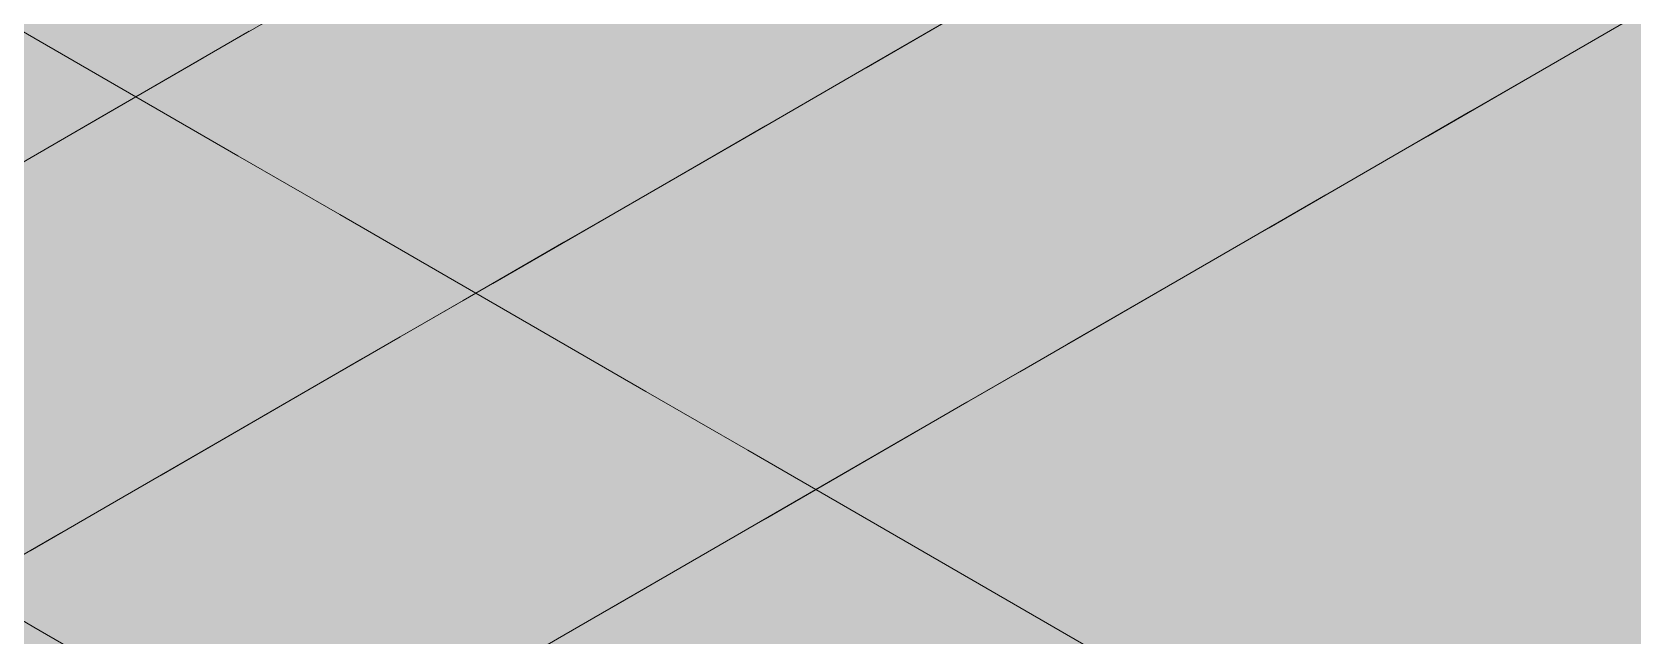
# Model space of a CAD drawing. Header units: metres. Extents: x 349021 to 349543, y 9281040 to 9281959.
# Drawn here: x 349203.6949 to 349204.1027, y 9281044.0827 to 9281044.2365 of the extents above; entities that cross this region are included whole.
import ezdxf

# ---------------------------------------------------------------- set-up
doc = ezdxf.new("R2010")
doc.units = ezdxf.units.M
doc.header["$LTSCALE"] = 0.25
doc.layers.add('ISO-3D', color=7, linetype='CONTINUOUS', lineweight=13)
doc.layers.add('ISO-3D-ARISTAS', color=250, linetype='CONTINUOUS', lineweight=13)

msp = doc.modelspace()

# ---------------------------------------------------------------- linework, layer by layer
at = {"layer": 'ISO-3D', "true_color": 0x9e9d98}
for points in [[(349203.69533, 9281044.235), (349203.66935, 9281044.25), (349203.69533, 9281044.26395), (349203.66935, 9281044.27895)], [(349203.74729, 9281044.23395), (349203.72131, 9281044.24895), (349203.74729, 9281044.26289), (349203.72131, 9281044.27789)], [(349203.79926, 9281044.23289), (349203.77328, 9281044.24789), (349203.79926, 9281044.26184), (349203.77328, 9281044.27684)], [(349203.82524, 9281044.235), (349203.79926, 9281044.25), (349203.82524, 9281044.26312), (349203.79926, 9281044.27812)], [(349203.85122, 9281044.23184), (349203.82524, 9281044.24684), (349203.85122, 9281044.26079), (349203.82524, 9281044.27579)], [(349203.87287, 9281044.23562), (349203.85122, 9281044.24812), (349203.87287, 9281044.26375), (349203.85122, 9281044.27625)], [(349204.04917, 9281044.23335), (349204.02442, 9281044.24763), (349204.04917, 9281044.26229), (349204.02442, 9281044.27658)], [(349204.09865, 9281044.23372), (349204.07391, 9281044.24801), (349204.09865, 9281044.26267), (349204.07391, 9281044.27695)], [(349203.90318, 9281044.23079), (349203.8772, 9281044.24579), (349203.90318, 9281044.25974), (349203.8772, 9281044.27474)], [(349203.95514, 9281044.22974), (349203.92916, 9281044.24474), (349203.95514, 9281044.25868), (349203.92916, 9281044.27368)], [(349204.00277, 9281044.23118), (349203.98112, 9281044.24368), (349204.00277, 9281044.26013), (349203.98112, 9281044.27263)], [(349203.69533, 9281044.22562), (349203.66935, 9281044.24062), (349203.69533, 9281044.25375), (349203.66935, 9281044.26875)], [(349203.98112, 9281044.22937), (349203.95947, 9281044.24187), (349203.98112, 9281044.2575), (349203.95947, 9281044.27)], [(349204.03308, 9281044.2275), (349204.0071, 9281044.2425), (349204.03308, 9281044.25562), (349204.0071, 9281044.27062)], [(349204.08504, 9281044.22562), (349204.05906, 9281044.24062), (349204.08504, 9281044.25375), (349204.05906, 9281044.26875)], [(349203.72131, 9281044.22), (349203.69533, 9281044.235), (349203.72131, 9281044.24895), (349203.69533, 9281044.26395)], [(349203.74729, 9281044.22375), (349203.72131, 9281044.23875), (349203.74729, 9281044.25187), (349203.72131, 9281044.26687)], [(349203.79926, 9281044.22187), (349203.77328, 9281044.23687), (349203.79926, 9281044.25), (349203.77328, 9281044.265)], [(349203.89452, 9281044.22312), (349203.87287, 9281044.23562), (349203.89452, 9281044.25125), (349203.87287, 9281044.26375)], [(349203.93782, 9281044.22625), (349203.91617, 9281044.23875), (349203.93782, 9281044.25437), (349203.91617, 9281044.26687)], [(349203.77328, 9281044.21895), (349203.74729, 9281044.23395), (349203.77328, 9281044.24789), (349203.74729, 9281044.26289)], [(349203.82524, 9281044.21789), (349203.79926, 9281044.23289), (349203.82524, 9281044.24684), (349203.79926, 9281044.26184)], [(349203.85122, 9281044.22), (349203.82524, 9281044.235), (349203.85122, 9281044.24812), (349203.82524, 9281044.26312)], [(349203.8772, 9281044.21684), (349203.85122, 9281044.23184), (349203.8772, 9281044.24579), (349203.85122, 9281044.26079)], [(349203.92916, 9281044.21579), (349203.90318, 9281044.23079), (349203.92916, 9281044.24474), (349203.90318, 9281044.25974)], [(349204.02442, 9281044.21868), (349204.00277, 9281044.23118), (349204.02442, 9281044.24763), (349204.00277, 9281044.26013)], [(349204.07391, 9281044.21906), (349204.04917, 9281044.23335), (349204.07391, 9281044.24801), (349204.04917, 9281044.26229)], [(349204.1234, 9281044.21944), (349204.09865, 9281044.23372), (349204.1234, 9281044.24838), (349204.09865, 9281044.26267)], [(349203.98112, 9281044.21474), (349203.95514, 9281044.22974), (349203.98112, 9281044.24368), (349203.95514, 9281044.25868)], [(349204.0071, 9281044.21437), (349203.98112, 9281044.22937), (349204.0071, 9281044.2425), (349203.98112, 9281044.2575)], [(349204.05906, 9281044.2125), (349204.03308, 9281044.2275), (349204.05906, 9281044.24062), (349204.03308, 9281044.25562)], [(349203.72131, 9281044.21062), (349203.69533, 9281044.22562), (349203.72131, 9281044.23875), (349203.69533, 9281044.25375)], [(349203.77328, 9281044.20875), (349203.74729, 9281044.22375), (349203.77328, 9281044.23687), (349203.74729, 9281044.25187)], [(349203.91617, 9281044.21062), (349203.89452, 9281044.22312), (349203.91617, 9281044.23875), (349203.89452, 9281044.25125)], [(349203.95947, 9281044.21375), (349203.93782, 9281044.22625), (349203.95947, 9281044.24187), (349203.93782, 9281044.25437)], [(349204.11103, 9281044.21062), (349204.08504, 9281044.22562), (349204.11103, 9281044.23875), (349204.08504, 9281044.25375)], [(349203.74729, 9281044.205), (349203.72131, 9281044.22), (349203.74729, 9281044.23395), (349203.72131, 9281044.24895)], [(349203.79926, 9281044.20395), (349203.77328, 9281044.21895), (349203.79926, 9281044.23289), (349203.77328, 9281044.24789)], [(349203.82524, 9281044.20687), (349203.79926, 9281044.22187), (349203.82524, 9281044.235), (349203.79926, 9281044.25)], [(349203.87287, 9281044.2075), (349203.85122, 9281044.22), (349203.87287, 9281044.23562), (349203.85122, 9281044.24812)], [(349204.04917, 9281044.2044), (349204.02442, 9281044.21868), (349204.04917, 9281044.23335), (349204.02442, 9281044.24763)], [(349204.09865, 9281044.20477), (349204.07391, 9281044.21906), (349204.09865, 9281044.23372), (349204.07391, 9281044.24801)], [(349203.85122, 9281044.20289), (349203.82524, 9281044.21789), (349203.85122, 9281044.23184), (349203.82524, 9281044.24684)], [(349203.90318, 9281044.20184), (349203.8772, 9281044.21684), (349203.90318, 9281044.23079), (349203.8772, 9281044.24579)], [(349203.95514, 9281044.20079), (349203.92916, 9281044.21579), (349203.95514, 9281044.22974), (349203.92916, 9281044.24474)], [(349204.00277, 9281044.20224), (349203.98112, 9281044.21474), (349204.00277, 9281044.23118), (349203.98112, 9281044.24368)], [(349203.69533, 9281044.1975), (349203.66935, 9281044.2125), (349203.69533, 9281044.22562), (349203.66935, 9281044.24062)], [(349203.98112, 9281044.20125), (349203.95947, 9281044.21375), (349203.98112, 9281044.22937), (349203.95947, 9281044.24187)], [(349204.03308, 9281044.19937), (349204.0071, 9281044.21437), (349204.03308, 9281044.2275), (349204.0071, 9281044.2425)], [(349204.08504, 9281044.1975), (349204.05906, 9281044.2125), (349204.08504, 9281044.22562), (349204.05906, 9281044.24062)], [(349203.74729, 9281044.19562), (349203.72131, 9281044.21062), (349203.74729, 9281044.22375), (349203.72131, 9281044.23875)], [(349203.79926, 9281044.19375), (349203.77328, 9281044.20875), (349203.79926, 9281044.22187), (349203.77328, 9281044.23687)], [(349203.85122, 9281044.19187), (349203.82524, 9281044.20687), (349203.85122, 9281044.22), (349203.82524, 9281044.235)], [(349203.89452, 9281044.195), (349203.87287, 9281044.2075), (349203.89452, 9281044.22312), (349203.87287, 9281044.23562)], [(349203.93782, 9281044.19812), (349203.91617, 9281044.21062), (349203.93782, 9281044.22625), (349203.91617, 9281044.23875)], [(349203.77328, 9281044.19), (349203.74729, 9281044.205), (349203.77328, 9281044.21895), (349203.74729, 9281044.23395)], [(349203.82524, 9281044.18895), (349203.79926, 9281044.20395), (349203.82524, 9281044.21789), (349203.79926, 9281044.23289)], [(349203.8772, 9281044.18789), (349203.85122, 9281044.20289), (349203.8772, 9281044.21684), (349203.85122, 9281044.23184)], [(349203.92916, 9281044.18684), (349203.90318, 9281044.20184), (349203.92916, 9281044.21579), (349203.90318, 9281044.23079)], [(349204.02442, 9281044.18974), (349204.00277, 9281044.20224), (349204.02442, 9281044.21868), (349204.00277, 9281044.23118)], [(349204.07391, 9281044.19011), (349204.04917, 9281044.2044), (349204.07391, 9281044.21906), (349204.04917, 9281044.23335)], [(349204.1234, 9281044.19049), (349204.09865, 9281044.20477), (349204.1234, 9281044.21944), (349204.09865, 9281044.23372)], [(349203.98112, 9281044.18579), (349203.95514, 9281044.20079), (349203.98112, 9281044.21474), (349203.95514, 9281044.22974)], [(349204.0071, 9281044.18625), (349203.98112, 9281044.20125), (349204.0071, 9281044.21437), (349203.98112, 9281044.22937)], [(349204.05906, 9281044.18437), (349204.03308, 9281044.19937), (349204.05906, 9281044.2125), (349204.03308, 9281044.2275)], [(349203.72131, 9281044.1825), (349203.69533, 9281044.1975), (349203.72131, 9281044.21062), (349203.69533, 9281044.22562)], [(349203.77328, 9281044.18062), (349203.74729, 9281044.19562), (349203.77328, 9281044.20875), (349203.74729, 9281044.22375)], [(349203.91617, 9281044.1825), (349203.89452, 9281044.195), (349203.91617, 9281044.21062), (349203.89452, 9281044.22312)], [(349203.95947, 9281044.18562), (349203.93782, 9281044.19812), (349203.95947, 9281044.21375), (349203.93782, 9281044.22625)], [(349204.11103, 9281044.1825), (349204.08504, 9281044.1975), (349204.11103, 9281044.21062), (349204.08504, 9281044.22562)], [(349203.79926, 9281044.175), (349203.77328, 9281044.19), (349203.79926, 9281044.20395), (349203.77328, 9281044.21895)], [(349203.82524, 9281044.17875), (349203.79926, 9281044.19375), (349203.82524, 9281044.20687), (349203.79926, 9281044.22187)], [(349203.87287, 9281044.17937), (349203.85122, 9281044.19187), (349203.87287, 9281044.2075), (349203.85122, 9281044.22)], [(349204.04917, 9281044.17545), (349204.02442, 9281044.18974), (349204.04917, 9281044.2044), (349204.02442, 9281044.21868)], [(349204.09865, 9281044.17583), (349204.07391, 9281044.19011), (349204.09865, 9281044.20477), (349204.07391, 9281044.21906)], [(349203.85122, 9281044.17395), (349203.82524, 9281044.18895), (349203.85122, 9281044.20289), (349203.82524, 9281044.21789)], [(349203.90318, 9281044.17289), (349203.8772, 9281044.18789), (349203.90318, 9281044.20184), (349203.8772, 9281044.21684)], [(349203.95514, 9281044.17184), (349203.92916, 9281044.18684), (349203.95514, 9281044.20079), (349203.92916, 9281044.21579)], [(349204.00277, 9281044.17329), (349203.98112, 9281044.18579), (349204.00277, 9281044.20224), (349203.98112, 9281044.21474)], [(349203.69533, 9281044.16937), (349203.66935, 9281044.18437), (349203.69533, 9281044.1975), (349203.66935, 9281044.2125)], [(349203.74729, 9281044.1675), (349203.72131, 9281044.1825), (349203.74729, 9281044.19562), (349203.72131, 9281044.21062)], [(349203.93782, 9281044.17), (349203.91617, 9281044.1825), (349203.93782, 9281044.19812), (349203.91617, 9281044.21062)], [(349203.98112, 9281044.17312), (349203.95947, 9281044.18562), (349203.98112, 9281044.20125), (349203.95947, 9281044.21375)], [(349204.03308, 9281044.17125), (349204.0071, 9281044.18625), (349204.03308, 9281044.19937), (349204.0071, 9281044.21437)], [(349204.08504, 9281044.16937), (349204.05906, 9281044.18437), (349204.08504, 9281044.1975), (349204.05906, 9281044.2125)], [(349203.79926, 9281044.16562), (349203.77328, 9281044.18062), (349203.79926, 9281044.19375), (349203.77328, 9281044.20875)], [(349203.85122, 9281044.16375), (349203.82524, 9281044.17875), (349203.85122, 9281044.19187), (349203.82524, 9281044.20687)], [(349203.89452, 9281044.16687), (349203.87287, 9281044.17937), (349203.89452, 9281044.195), (349203.87287, 9281044.2075)], [(349203.82524, 9281044.16), (349203.79926, 9281044.175), (349203.82524, 9281044.18895), (349203.79926, 9281044.20395)], [(349203.8772, 9281044.15895), (349203.85122, 9281044.17395), (349203.8772, 9281044.18789), (349203.85122, 9281044.20289)], [(349204.02442, 9281044.16079), (349204.00277, 9281044.17329), (349204.02442, 9281044.18974), (349204.00277, 9281044.20224)], [(349204.07391, 9281044.16117), (349204.04917, 9281044.17545), (349204.07391, 9281044.19011), (349204.04917, 9281044.2044)], [(349204.1234, 9281044.16154), (349204.09865, 9281044.17583), (349204.1234, 9281044.19049), (349204.09865, 9281044.20477)], [(349203.92916, 9281044.15789), (349203.90318, 9281044.17289), (349203.92916, 9281044.18684), (349203.90318, 9281044.20184)], [(349203.98112, 9281044.15684), (349203.95514, 9281044.17184), (349203.98112, 9281044.18579), (349203.95514, 9281044.20079)], [(349204.0071, 9281044.15812), (349203.98112, 9281044.17312), (349204.0071, 9281044.18625), (349203.98112, 9281044.20125)], [(349204.05906, 9281044.15625), (349204.03308, 9281044.17125), (349204.05906, 9281044.18437), (349204.03308, 9281044.19937)], [(349203.72131, 9281044.15437), (349203.69533, 9281044.16937), (349203.72131, 9281044.1825), (349203.69533, 9281044.1975)], [(349203.77328, 9281044.1525), (349203.74729, 9281044.1675), (349203.77328, 9281044.18062), (349203.74729, 9281044.19562)], [(349203.91617, 9281044.15437), (349203.89452, 9281044.16687), (349203.91617, 9281044.1825), (349203.89452, 9281044.195)], [(349203.95947, 9281044.1575), (349203.93782, 9281044.17), (349203.95947, 9281044.18562), (349203.93782, 9281044.19812)], [(349204.11103, 9281044.15437), (349204.08504, 9281044.16937), (349204.11103, 9281044.1825), (349204.08504, 9281044.1975)], [(349203.82524, 9281044.15062), (349203.79926, 9281044.16562), (349203.82524, 9281044.17875), (349203.79926, 9281044.19375)], [(349203.87287, 9281044.15125), (349203.85122, 9281044.16375), (349203.87287, 9281044.17937), (349203.85122, 9281044.19187)], [(349204.09865, 9281044.14688), (349204.07391, 9281044.16117), (349204.09865, 9281044.17583), (349204.07391, 9281044.19011)], [(349203.85122, 9281044.145), (349203.82524, 9281044.16), (349203.85122, 9281044.17395), (349203.82524, 9281044.18895)], [(349203.90318, 9281044.14395), (349203.8772, 9281044.15895), (349203.90318, 9281044.17289), (349203.8772, 9281044.18789)], [(349203.95514, 9281044.14289), (349203.92916, 9281044.15789), (349203.95514, 9281044.17184), (349203.92916, 9281044.18684)], [(349204.03308, 9281044.14312), (349204.0071, 9281044.15812), (349204.03308, 9281044.17125), (349204.0071, 9281044.18625)], [(349204.04917, 9281044.1465), (349204.02442, 9281044.16079), (349204.04917, 9281044.17545), (349204.02442, 9281044.18974)], [(349203.69533, 9281044.14125), (349203.66935, 9281044.15625), (349203.69533, 9281044.16937), (349203.66935, 9281044.18437)], [(349203.74729, 9281044.13937), (349203.72131, 9281044.15437), (349203.74729, 9281044.1675), (349203.72131, 9281044.1825)], [(349203.93782, 9281044.14187), (349203.91617, 9281044.15437), (349203.93782, 9281044.17), (349203.91617, 9281044.1825)], [(349203.98112, 9281044.145), (349203.95947, 9281044.1575), (349203.98112, 9281044.17312), (349203.95947, 9281044.18562)], [(349204.00277, 9281044.14434), (349203.98112, 9281044.15684), (349204.00277, 9281044.17329), (349203.98112, 9281044.18579)], [(349204.08504, 9281044.14125), (349204.05906, 9281044.15625), (349204.08504, 9281044.16937), (349204.05906, 9281044.18437)], [(349203.79926, 9281044.1375), (349203.77328, 9281044.1525), (349203.79926, 9281044.16562), (349203.77328, 9281044.18062)], [(349203.85122, 9281044.13562), (349203.82524, 9281044.15062), (349203.85122, 9281044.16375), (349203.82524, 9281044.17875)], [(349203.89452, 9281044.13875), (349203.87287, 9281044.15125), (349203.89452, 9281044.16687), (349203.87287, 9281044.17937)], [(349203.8772, 9281044.13), (349203.85122, 9281044.145), (349203.8772, 9281044.15895), (349203.85122, 9281044.17395)], [(349204.07391, 9281044.13222), (349204.04917, 9281044.1465), (349204.07391, 9281044.16117), (349204.04917, 9281044.17545)], [(349204.1234, 9281044.13259), (349204.09865, 9281044.14688), (349204.1234, 9281044.16154), (349204.09865, 9281044.17583)], [(349203.92916, 9281044.12895), (349203.90318, 9281044.14395), (349203.92916, 9281044.15789), (349203.90318, 9281044.17289)], [(349203.95947, 9281044.12937), (349203.93782, 9281044.14187), (349203.95947, 9281044.1575), (349203.93782, 9281044.17)], [(349203.98112, 9281044.12789), (349203.95514, 9281044.14289), (349203.98112, 9281044.15684), (349203.95514, 9281044.17184)], [(349204.0071, 9281044.13), (349203.98112, 9281044.145), (349204.0071, 9281044.15812), (349203.98112, 9281044.17312)], [(349204.02442, 9281044.13184), (349204.00277, 9281044.14434), (349204.02442, 9281044.16079), (349204.00277, 9281044.17329)], [(349204.05906, 9281044.12812), (349204.03308, 9281044.14312), (349204.05906, 9281044.15625), (349204.03308, 9281044.17125)], [(349203.72131, 9281044.12625), (349203.69533, 9281044.14125), (349203.72131, 9281044.15437), (349203.69533, 9281044.16937)], [(349203.77328, 9281044.12437), (349203.74729, 9281044.13937), (349203.77328, 9281044.1525), (349203.74729, 9281044.1675)], [(349203.82524, 9281044.1225), (349203.79926, 9281044.1375), (349203.82524, 9281044.15062), (349203.79926, 9281044.16562)], [(349203.91617, 9281044.12625), (349203.89452, 9281044.13875), (349203.91617, 9281044.15437), (349203.89452, 9281044.16687)], [(349204.11103, 9281044.12625), (349204.08504, 9281044.14125), (349204.11103, 9281044.15437), (349204.08504, 9281044.16937)], [(349203.87287, 9281044.12312), (349203.85122, 9281044.13562), (349203.87287, 9281044.15125), (349203.85122, 9281044.16375)], [(349203.90318, 9281044.115), (349203.8772, 9281044.13), (349203.90318, 9281044.14395), (349203.8772, 9281044.15895)], [(349203.95514, 9281044.11395), (349203.92916, 9281044.12895), (349203.95514, 9281044.14289), (349203.92916, 9281044.15789)], [(349203.98112, 9281044.11687), (349203.95947, 9281044.12937), (349203.98112, 9281044.145), (349203.95947, 9281044.1575)], [(349204.03308, 9281044.115), (349204.0071, 9281044.13), (349204.03308, 9281044.14312), (349204.0071, 9281044.15812)], [(349204.04917, 9281044.11756), (349204.02442, 9281044.13184), (349204.04917, 9281044.1465), (349204.02442, 9281044.16079)], [(349204.09865, 9281044.11793), (349204.07391, 9281044.13222), (349204.09865, 9281044.14688), (349204.07391, 9281044.16117)], [(349203.69533, 9281044.11312), (349203.66935, 9281044.12812), (349203.69533, 9281044.14125), (349203.66935, 9281044.15625)], [(349203.74729, 9281044.11125), (349203.72131, 9281044.12625), (349203.74729, 9281044.13937), (349203.72131, 9281044.15437)], [(349203.93782, 9281044.11375), (349203.91617, 9281044.12625), (349203.93782, 9281044.14187), (349203.91617, 9281044.15437)], [(349204.00277, 9281044.11539), (349203.98112, 9281044.12789), (349204.00277, 9281044.14434), (349203.98112, 9281044.15684)], [(349204.08504, 9281044.11312), (349204.05906, 9281044.12812), (349204.08504, 9281044.14125), (349204.05906, 9281044.15625)], [(349203.79926, 9281044.10937), (349203.77328, 9281044.12437), (349203.79926, 9281044.1375), (349203.77328, 9281044.1525)], [(349203.85122, 9281044.1075), (349203.82524, 9281044.1225), (349203.85122, 9281044.13562), (349203.82524, 9281044.15062)], [(349203.89452, 9281044.11062), (349203.87287, 9281044.12312), (349203.89452, 9281044.13875), (349203.87287, 9281044.15125)], [(349204.07391, 9281044.10327), (349204.04917, 9281044.11756), (349204.07391, 9281044.13222), (349204.04917, 9281044.1465)], [(349204.1234, 9281044.10365), (349204.09865, 9281044.11793), (349204.1234, 9281044.13259), (349204.09865, 9281044.14688)], [(349203.72131, 9281044.09812), (349203.69533, 9281044.11312), (349203.72131, 9281044.12625), (349203.69533, 9281044.14125)], [(349203.92916, 9281044.1), (349203.90318, 9281044.115), (349203.92916, 9281044.12895), (349203.90318, 9281044.14395)], [(349203.95947, 9281044.10125), (349203.93782, 9281044.11375), (349203.95947, 9281044.12937), (349203.93782, 9281044.14187)], [(349203.98112, 9281044.09895), (349203.95514, 9281044.11395), (349203.98112, 9281044.12789), (349203.95514, 9281044.14289)], [(349204.0071, 9281044.10187), (349203.98112, 9281044.11687), (349204.0071, 9281044.13), (349203.98112, 9281044.145)], [(349204.02442, 9281044.10289), (349204.00277, 9281044.11539), (349204.02442, 9281044.13184), (349204.00277, 9281044.14434)], [(349204.05906, 9281044.1), (349204.03308, 9281044.115), (349204.05906, 9281044.12812), (349204.03308, 9281044.14312)], [(349204.11103, 9281044.09812), (349204.08504, 9281044.11312), (349204.11103, 9281044.12625), (349204.08504, 9281044.14125)], [(349203.77328, 9281044.09625), (349203.74729, 9281044.11125), (349203.77328, 9281044.12437), (349203.74729, 9281044.13937)], [(349203.82524, 9281044.09437), (349203.79926, 9281044.10937), (349203.82524, 9281044.1225), (349203.79926, 9281044.1375)], [(349203.91617, 9281044.09812), (349203.89452, 9281044.11062), (349203.91617, 9281044.12625), (349203.89452, 9281044.13875)], [(349203.87287, 9281044.095), (349203.85122, 9281044.1075), (349203.87287, 9281044.12312), (349203.85122, 9281044.13562)], [(349203.95514, 9281044.085), (349203.92916, 9281044.1), (349203.95514, 9281044.11395), (349203.92916, 9281044.12895)], [(349203.98112, 9281044.08875), (349203.95947, 9281044.10125), (349203.98112, 9281044.11687), (349203.95947, 9281044.12937)], [(349204.03308, 9281044.08687), (349204.0071, 9281044.10187), (349204.03308, 9281044.115), (349204.0071, 9281044.13)], [(349204.04917, 9281044.08861), (349204.02442, 9281044.10289), (349204.04917, 9281044.11756), (349204.02442, 9281044.13184)], [(349204.09865, 9281044.08898), (349204.07391, 9281044.10327), (349204.09865, 9281044.11793), (349204.07391, 9281044.13222)], [(349203.69533, 9281044.085), (349203.66935, 9281044.1), (349203.69533, 9281044.11312), (349203.66935, 9281044.12812)], [(349203.74729, 9281044.08312), (349203.72131, 9281044.09812), (349203.74729, 9281044.11125), (349203.72131, 9281044.12625)], [(349203.93782, 9281044.08562), (349203.91617, 9281044.09812), (349203.93782, 9281044.11375), (349203.91617, 9281044.12625)], [(349204.00277, 9281044.08645), (349203.98112, 9281044.09895), (349204.00277, 9281044.11539), (349203.98112, 9281044.12789)], [(349204.08504, 9281044.085), (349204.05906, 9281044.1), (349204.08504, 9281044.11312), (349204.05906, 9281044.12812)], [(349203.79926, 9281044.08125), (349203.77328, 9281044.09625), (349203.79926, 9281044.10937), (349203.77328, 9281044.12437)], [(349203.85122, 9281044.07937), (349203.82524, 9281044.09437), (349203.85122, 9281044.1075), (349203.82524, 9281044.1225)], [(349203.89452, 9281044.0825), (349203.87287, 9281044.095), (349203.89452, 9281044.11062), (349203.87287, 9281044.12312)], [(349204.0071, 9281044.07375), (349203.98112, 9281044.08875), (349204.0071, 9281044.10187), (349203.98112, 9281044.11687)], [(349204.07391, 9281044.07432), (349204.04917, 9281044.08861), (349204.07391, 9281044.10327), (349204.04917, 9281044.11756)], [(349204.1234, 9281044.0747), (349204.09865, 9281044.08898), (349204.1234, 9281044.10365), (349204.09865, 9281044.11793)], [(349203.72131, 9281044.07), (349203.69533, 9281044.085), (349203.72131, 9281044.09812), (349203.69533, 9281044.11312)], [(349203.95947, 9281044.07312), (349203.93782, 9281044.08562), (349203.95947, 9281044.10125), (349203.93782, 9281044.11375)], [(349203.98112, 9281044.07), (349203.95514, 9281044.085), (349203.98112, 9281044.09895), (349203.95514, 9281044.11395)], [(349204.02442, 9281044.07395), (349204.00277, 9281044.08645), (349204.02442, 9281044.10289), (349204.00277, 9281044.11539)], [(349204.05906, 9281044.07187), (349204.03308, 9281044.08687), (349204.05906, 9281044.1), (349204.03308, 9281044.115)], [(349204.11103, 9281044.07), (349204.08504, 9281044.085), (349204.11103, 9281044.09812), (349204.08504, 9281044.11312)], [(349203.77328, 9281044.06812), (349203.74729, 9281044.08312), (349203.77328, 9281044.09625), (349203.74729, 9281044.11125)], [(349203.82524, 9281044.06625), (349203.79926, 9281044.08125), (349203.82524, 9281044.09437), (349203.79926, 9281044.10937)], [(349203.91617, 9281044.07), (349203.89452, 9281044.0825), (349203.91617, 9281044.09812), (349203.89452, 9281044.11062)], [(349203.87287, 9281044.06687), (349203.85122, 9281044.07937), (349203.87287, 9281044.095), (349203.85122, 9281044.1075)], [(349203.98112, 9281044.06062), (349203.95947, 9281044.07312), (349203.98112, 9281044.08875), (349203.95947, 9281044.10125)], [(349204.03308, 9281044.05875), (349204.0071, 9281044.07375), (349204.03308, 9281044.08687), (349204.0071, 9281044.10187)], [(349204.04917, 9281044.05966), (349204.02442, 9281044.07395), (349204.04917, 9281044.08861), (349204.02442, 9281044.10289)], [(349204.09865, 9281044.06004), (349204.07391, 9281044.07432), (349204.09865, 9281044.08898), (349204.07391, 9281044.10327)], [(349203.74729, 9281044.055), (349203.72131, 9281044.07), (349203.74729, 9281044.08312), (349203.72131, 9281044.09812)], [(349203.79926, 9281044.05312), (349203.77328, 9281044.06812), (349203.79926, 9281044.08125), (349203.77328, 9281044.09625)], [(349203.93782, 9281044.0575), (349203.91617, 9281044.07), (349203.93782, 9281044.08562), (349203.91617, 9281044.09812)], [(349204.00277, 9281044.0575), (349203.98112, 9281044.07), (349204.00277, 9281044.08645), (349203.98112, 9281044.09895)], [(349204.08504, 9281044.05687), (349204.05906, 9281044.07187), (349204.08504, 9281044.085), (349204.05906, 9281044.1)], [(349203.85122, 9281044.05125), (349203.82524, 9281044.06625), (349203.85122, 9281044.07937), (349203.82524, 9281044.09437)], [(349203.89452, 9281044.05437), (349203.87287, 9281044.06687), (349203.89452, 9281044.0825), (349203.87287, 9281044.095)], [(349204.0071, 9281044.04562), (349203.98112, 9281044.06062), (349204.0071, 9281044.07375), (349203.98112, 9281044.08875)], [(349204.07391, 9281044.04538), (349204.04917, 9281044.05966), (349204.07391, 9281044.07432), (349204.04917, 9281044.08861)], [(349204.1234, 9281044.04575), (349204.09865, 9281044.06004), (349204.1234, 9281044.0747), (349204.09865, 9281044.08898)], [(349203.95947, 9281044.045), (349203.93782, 9281044.0575), (349203.95947, 9281044.07312), (349203.93782, 9281044.08562)], [(349204.02442, 9281044.045), (349204.00277, 9281044.0575), (349204.02442, 9281044.07395), (349204.00277, 9281044.08645)], [(349204.05906, 9281044.04375), (349204.03308, 9281044.05875), (349204.05906, 9281044.07187), (349204.03308, 9281044.08687)], [(349204.11103, 9281044.04187), (349204.08504, 9281044.05687), (349204.11103, 9281044.07), (349204.08504, 9281044.085)], [(349203.77328, 9281044.04), (349203.74729, 9281044.055), (349203.77328, 9281044.06812), (349203.74729, 9281044.08312)]]:
    msp.add_solid(points, dxfattribs=at)
at = {"layer": 'ISO-3D', "true_color": 0x8e8d88}
for points in [[(349204.08697, 9281044.25111), (349204.06131, 9281044.2363), (349204.08697, 9281044.27778), (349204.06131, 9281044.26296)], [(349203.72452, 9281044.24685), (349203.69886, 9281044.23204), (349203.72452, 9281044.27185), (349203.69886, 9281044.25704)], [(349203.98433, 9281044.24519), (349203.95867, 9281044.23037), (349203.98433, 9281044.27185), (349203.95867, 9281044.25704)], [(349204.03565, 9281044.24815), (349204.00999, 9281044.23333), (349204.03565, 9281044.27481), (349204.00999, 9281044.26)], [(349204.11263, 9281044.24593), (349204.08697, 9281044.23111), (349204.11263, 9281044.26593), (349204.08697, 9281044.25111)], [(349203.75018, 9281044.23667), (349203.72452, 9281044.22185), (349203.75018, 9281044.26167), (349203.72452, 9281044.24685)], [(349204.00999, 9281044.23333), (349203.98433, 9281044.21852), (349204.00999, 9281044.26), (349203.98433, 9281044.24519)], [(349204.06131, 9281044.2363), (349204.03565, 9281044.22148), (349204.06131, 9281044.26296), (349204.03565, 9281044.24815)], [(349203.69886, 9281044.23204), (349203.6732, 9281044.21722), (349203.69886, 9281044.25704), (349203.6732, 9281044.24222)], [(349203.95867, 9281044.23037), (349203.93301, 9281044.21556), (349203.95867, 9281044.25704), (349203.93301, 9281044.24222)], [(349204.03565, 9281044.22148), (349204.00999, 9281044.20667), (349204.03565, 9281044.24815), (349204.00999, 9281044.23333)], [(349204.08697, 9281044.23111), (349204.06131, 9281044.2163), (349204.08697, 9281044.25111), (349204.06131, 9281044.2363)], [(349203.72452, 9281044.22185), (349203.69886, 9281044.20704), (349203.72452, 9281044.24685), (349203.69886, 9281044.23204)], [(349203.98433, 9281044.21852), (349203.95867, 9281044.2037), (349203.98433, 9281044.24519), (349203.95867, 9281044.23037)], [(349203.93301, 9281044.21556), (349203.90735, 9281044.20074), (349203.93301, 9281044.24222), (349203.90735, 9281044.22741)], [(349204.06131, 9281044.2163), (349204.03565, 9281044.20148), (349204.06131, 9281044.2363), (349204.03565, 9281044.22148)], [(349203.69886, 9281044.20704), (349203.6732, 9281044.19222), (349203.69886, 9281044.23204), (349203.6732, 9281044.21722)], [(349204.00999, 9281044.20667), (349203.98433, 9281044.19185), (349204.00999, 9281044.23333), (349203.98433, 9281044.21852)], [(349203.90735, 9281044.20074), (349203.88169, 9281044.18593), (349203.90735, 9281044.22741), (349203.88169, 9281044.21259)], [(349203.95867, 9281044.2037), (349203.93301, 9281044.18889), (349203.95867, 9281044.23037), (349203.93301, 9281044.21556)], [(349204.03565, 9281044.20148), (349204.00999, 9281044.18667), (349204.03565, 9281044.22148), (349204.00999, 9281044.20667)], [(349203.93301, 9281044.18889), (349203.90735, 9281044.17407), (349203.93301, 9281044.21556), (349203.90735, 9281044.20074)], [(349203.98433, 9281044.19185), (349203.95867, 9281044.17704), (349203.98433, 9281044.21852), (349203.95867, 9281044.2037)], [(349203.88169, 9281044.18593), (349203.85603, 9281044.17111), (349203.88169, 9281044.21259), (349203.85603, 9281044.19778)], [(349204.00999, 9281044.18667), (349203.98433, 9281044.17185), (349204.00999, 9281044.20667), (349203.98433, 9281044.19185)], [(349203.95867, 9281044.17704), (349203.93301, 9281044.16222), (349203.95867, 9281044.2037), (349203.93301, 9281044.18889)], [(349203.90735, 9281044.17407), (349203.88169, 9281044.15926), (349203.90735, 9281044.20074), (349203.88169, 9281044.18593)], [(349203.85603, 9281044.17111), (349203.83037, 9281044.1563), (349203.85603, 9281044.19778), (349203.83037, 9281044.18296)], [(349203.98433, 9281044.17185), (349203.95867, 9281044.15704), (349203.98433, 9281044.19185), (349203.95867, 9281044.17704)], [(349203.88169, 9281044.15926), (349203.85603, 9281044.14444), (349203.88169, 9281044.18593), (349203.85603, 9281044.17111)], [(349203.93301, 9281044.16222), (349203.90735, 9281044.14741), (349203.93301, 9281044.18889), (349203.90735, 9281044.17407)], [(349203.83037, 9281044.1563), (349203.80471, 9281044.14148), (349203.83037, 9281044.18296), (349203.80471, 9281044.16815)], [(349203.90735, 9281044.14741), (349203.88169, 9281044.13259), (349203.90735, 9281044.17407), (349203.88169, 9281044.15926)], [(349203.95867, 9281044.15704), (349203.93301, 9281044.14222), (349203.95867, 9281044.17704), (349203.93301, 9281044.16222)], [(349203.85603, 9281044.14444), (349203.83037, 9281044.12963), (349203.85603, 9281044.17111), (349203.83037, 9281044.1563)], [(349203.80471, 9281044.14148), (349203.77905, 9281044.12667), (349203.80471, 9281044.16815), (349203.77905, 9281044.15333)], [(349203.93301, 9281044.14222), (349203.90735, 9281044.12741), (349203.93301, 9281044.16222), (349203.90735, 9281044.14741)], [(349203.88169, 9281044.13259), (349203.85603, 9281044.11778), (349203.88169, 9281044.15926), (349203.85603, 9281044.14444)], [(349203.77905, 9281044.12667), (349203.75339, 9281044.11185), (349203.77905, 9281044.15333), (349203.75339, 9281044.13852)], [(349203.83037, 9281044.12963), (349203.80471, 9281044.11481), (349203.83037, 9281044.1563), (349203.80471, 9281044.14148)], [(349203.90735, 9281044.12741), (349203.88169, 9281044.11259), (349203.90735, 9281044.14741), (349203.88169, 9281044.13259)], [(349203.80471, 9281044.11481), (349203.77905, 9281044.1), (349203.80471, 9281044.14148), (349203.77905, 9281044.12667)], [(349203.85603, 9281044.11778), (349203.83037, 9281044.10296), (349203.85603, 9281044.14444), (349203.83037, 9281044.12963)], [(349203.75339, 9281044.11185), (349203.72773, 9281044.09704), (349203.75339, 9281044.13852), (349203.72773, 9281044.1237)], [(349203.83037, 9281044.10296), (349203.80471, 9281044.08815), (349203.83037, 9281044.12963), (349203.80471, 9281044.11481)], [(349203.88169, 9281044.11259), (349203.85603, 9281044.09778), (349203.88169, 9281044.13259), (349203.85603, 9281044.11778)], [(349203.77905, 9281044.1), (349203.75339, 9281044.08519), (349203.77905, 9281044.12667), (349203.75339, 9281044.11185)], [(349203.72773, 9281044.09704), (349203.70207, 9281044.08222), (349203.72773, 9281044.1237), (349203.70207, 9281044.10889)], [(349203.85603, 9281044.09778), (349203.83037, 9281044.08296), (349203.85603, 9281044.11778), (349203.83037, 9281044.10296)], [(349203.80471, 9281044.08815), (349203.77905, 9281044.07333), (349203.80471, 9281044.11481), (349203.77905, 9281044.1)], [(349203.70207, 9281044.08222), (349203.67641, 9281044.06741), (349203.70207, 9281044.10889), (349203.67641, 9281044.09407)], [(349203.75339, 9281044.08519), (349203.72773, 9281044.07037), (349203.75339, 9281044.11185), (349203.72773, 9281044.09704)], [(349203.83037, 9281044.08296), (349203.80471, 9281044.06815), (349203.83037, 9281044.10296), (349203.80471, 9281044.08815)], [(349203.72773, 9281044.07037), (349203.70207, 9281044.05556), (349203.72773, 9281044.09704), (349203.70207, 9281044.08222)], [(349203.77905, 9281044.07333), (349203.75339, 9281044.05852), (349203.77905, 9281044.1), (349203.75339, 9281044.08519)], [(349203.80471, 9281044.06815), (349203.77905, 9281044.05333), (349203.80471, 9281044.08815), (349203.77905, 9281044.07333)], [(349203.75339, 9281044.05852), (349203.72773, 9281044.0437), (349203.75339, 9281044.08519), (349203.72773, 9281044.07037)]]:
    msp.add_solid(points, dxfattribs=at)
at = {"layer": 'ISO-3D', "true_color": 0xb0aea8}
for points in [[(349203.73678, 9281044.24321), (349203.71327, 9281044.22964), (349203.71204, 9281044.2575), (349203.68853, 9281044.24393)], [(349203.76462, 9281044.245), (349203.73863, 9281044.23), (349203.74296, 9281044.2575), (349203.71698, 9281044.2425)], [(349203.78503, 9281044.2425), (349203.76152, 9281044.22893), (349203.76029, 9281044.25679), (349203.73678, 9281044.24321)], [(349203.83328, 9281044.24179), (349203.80977, 9281044.22821), (349203.80854, 9281044.25607), (349203.78503, 9281044.2425)], [(349203.88153, 9281044.24107), (349203.85802, 9281044.2275), (349203.85679, 9281044.25536), (349203.83328, 9281044.24179)], [(349203.71698, 9281044.2425), (349203.691, 9281044.2275), (349203.69533, 9281044.255), (349203.66935, 9281044.24)], [(349203.73863, 9281044.24), (349203.71265, 9281044.225), (349203.71265, 9281044.255), (349203.68667, 9281044.24)], [(349203.7906, 9281044.24), (349203.76462, 9281044.225), (349203.76462, 9281044.255), (349203.73863, 9281044.24)], [(349203.84256, 9281044.24), (349203.81658, 9281044.225), (349203.81658, 9281044.255), (349203.7906, 9281044.24)], [(349203.89452, 9281044.24), (349203.86854, 9281044.225), (349203.86854, 9281044.255), (349203.84256, 9281044.24)], [(349203.92978, 9281044.24036), (349203.90627, 9281044.22679), (349203.90504, 9281044.25464), (349203.88153, 9281044.24107)], [(349203.94648, 9281044.24), (349203.9205, 9281044.225), (349203.9205, 9281044.255), (349203.89452, 9281044.24)], [(349203.99844, 9281044.24), (349203.97246, 9281044.225), (349203.97246, 9281044.255), (349203.94648, 9281044.24)], [(349204.0504, 9281044.24), (349204.02442, 9281044.225), (349204.02442, 9281044.255), (349203.99844, 9281044.24)], [(349204.10237, 9281044.24), (349204.07638, 9281044.225), (349204.07638, 9281044.255), (349204.0504, 9281044.24)], [(349203.69533, 9281044.235), (349203.67368, 9281044.2225), (349203.66935, 9281044.25), (349203.6477, 9281044.2375)], [(349203.71327, 9281044.22964), (349203.6897, 9281044.21603), (349203.68853, 9281044.24393), (349203.66495, 9281044.23032)], [(349203.76152, 9281044.22893), (349203.73802, 9281044.21536), (349203.73678, 9281044.24321), (349203.71327, 9281044.22964)], [(349203.71265, 9281044.225), (349203.68667, 9281044.21), (349203.68667, 9281044.24), (349203.66069, 9281044.225)], [(349203.73863, 9281044.23), (349203.71265, 9281044.215), (349203.71698, 9281044.2425), (349203.691, 9281044.2275)], [(349203.76462, 9281044.225), (349203.73863, 9281044.21), (349203.73863, 9281044.24), (349203.71265, 9281044.225)], [(349203.80977, 9281044.22821), (349203.78627, 9281044.21464), (349203.78503, 9281044.2425), (349203.76152, 9281044.22893)], [(349203.81658, 9281044.225), (349203.7906, 9281044.21), (349203.7906, 9281044.24), (349203.76462, 9281044.225)], [(349203.85802, 9281044.2275), (349203.83452, 9281044.21393), (349203.83328, 9281044.24179), (349203.80977, 9281044.22821)], [(349203.86854, 9281044.225), (349203.84256, 9281044.21), (349203.84256, 9281044.24), (349203.81658, 9281044.225)], [(349203.90627, 9281044.22679), (349203.88277, 9281044.21321), (349203.88153, 9281044.24107), (349203.85802, 9281044.2275)], [(349203.9205, 9281044.225), (349203.89452, 9281044.21), (349203.89452, 9281044.24), (349203.86854, 9281044.225)], [(349203.97246, 9281044.225), (349203.94648, 9281044.21), (349203.94648, 9281044.24), (349203.9205, 9281044.225)], [(349204.02442, 9281044.225), (349203.99844, 9281044.21), (349203.99844, 9281044.24), (349203.97246, 9281044.225)], [(349204.07638, 9281044.225), (349204.0504, 9281044.21), (349204.0504, 9281044.24), (349204.02442, 9281044.225)], [(349203.72131, 9281044.22), (349203.69966, 9281044.2075), (349203.69533, 9281044.235), (349203.67368, 9281044.2225)], [(349203.71265, 9281044.215), (349203.68667, 9281044.2), (349203.691, 9281044.2275), (349203.66502, 9281044.2125)], [(349203.73802, 9281044.21536), (349203.71444, 9281044.20175), (349203.71327, 9281044.22964), (349203.6897, 9281044.21603)], [(349203.78627, 9281044.21464), (349203.76276, 9281044.20107), (349203.76152, 9281044.22893), (349203.73802, 9281044.21536)], [(349203.83452, 9281044.21393), (349203.81101, 9281044.20036), (349203.80977, 9281044.22821), (349203.78627, 9281044.21464)], [(349203.88277, 9281044.21321), (349203.85926, 9281044.19964), (349203.85802, 9281044.2275), (349203.83452, 9281044.21393)], [(349203.73863, 9281044.21), (349203.71265, 9281044.195), (349203.71265, 9281044.225), (349203.68667, 9281044.21)], [(349203.7906, 9281044.21), (349203.76462, 9281044.195), (349203.76462, 9281044.225), (349203.73863, 9281044.21)], [(349203.84256, 9281044.21), (349203.81658, 9281044.195), (349203.81658, 9281044.225), (349203.7906, 9281044.21)], [(349203.89452, 9281044.21), (349203.86854, 9281044.195), (349203.86854, 9281044.225), (349203.84256, 9281044.21)], [(349203.94648, 9281044.21), (349203.9205, 9281044.195), (349203.9205, 9281044.225), (349203.89452, 9281044.21)], [(349203.99844, 9281044.21), (349203.97246, 9281044.195), (349203.97246, 9281044.225), (349203.94648, 9281044.21)], [(349204.0504, 9281044.21), (349204.02442, 9281044.195), (349204.02442, 9281044.225), (349203.99844, 9281044.21)], [(349203.69966, 9281044.2075), (349203.67801, 9281044.195), (349203.67368, 9281044.2225), (349203.65203, 9281044.21)], [(349203.74729, 9281044.205), (349203.72564, 9281044.1925), (349203.72131, 9281044.22), (349203.69966, 9281044.2075)], [(349203.71444, 9281044.20175), (349203.69087, 9281044.18813), (349203.6897, 9281044.21603), (349203.66612, 9281044.20242)], [(349203.76276, 9281044.20107), (349203.73918, 9281044.18746), (349203.73802, 9281044.21536), (349203.71444, 9281044.20175)], [(349203.81101, 9281044.20036), (349203.7875, 9281044.18679), (349203.78627, 9281044.21464), (349203.76276, 9281044.20107)], [(349203.85926, 9281044.19964), (349203.83575, 9281044.18607), (349203.83452, 9281044.21393), (349203.81101, 9281044.20036)], [(349203.71265, 9281044.195), (349203.68667, 9281044.18), (349203.68667, 9281044.21), (349203.66069, 9281044.195)], [(349203.72564, 9281044.1925), (349203.70399, 9281044.18), (349203.69966, 9281044.2075), (349203.67801, 9281044.195)], [(349203.76462, 9281044.195), (349203.73863, 9281044.18), (349203.73863, 9281044.21), (349203.71265, 9281044.195)], [(349203.81658, 9281044.195), (349203.7906, 9281044.18), (349203.7906, 9281044.21), (349203.76462, 9281044.195)], [(349203.86854, 9281044.195), (349203.84256, 9281044.18), (349203.84256, 9281044.21), (349203.81658, 9281044.195)], [(349203.9205, 9281044.195), (349203.89452, 9281044.18), (349203.89452, 9281044.21), (349203.86854, 9281044.195)], [(349203.97246, 9281044.195), (349203.94648, 9281044.18), (349203.94648, 9281044.21), (349203.9205, 9281044.195)], [(349204.02442, 9281044.195), (349203.99844, 9281044.18), (349203.99844, 9281044.21), (349203.97246, 9281044.195)], [(349203.77328, 9281044.19), (349203.75162, 9281044.1775), (349203.74729, 9281044.205), (349203.72564, 9281044.1925)], [(349203.73918, 9281044.18746), (349203.71561, 9281044.17385), (349203.71444, 9281044.20175), (349203.69087, 9281044.18813)], [(349203.7875, 9281044.18679), (349203.76393, 9281044.17317), (349203.76276, 9281044.20107), (349203.73918, 9281044.18746)], [(349203.83575, 9281044.18607), (349203.81225, 9281044.1725), (349203.81101, 9281044.20036), (349203.7875, 9281044.18679)], [(349203.70399, 9281044.18), (349203.68234, 9281044.1675), (349203.67801, 9281044.195), (349203.65636, 9281044.1825)], [(349203.73863, 9281044.18), (349203.71265, 9281044.165), (349203.71265, 9281044.195), (349203.68667, 9281044.18)], [(349203.7906, 9281044.18), (349203.76462, 9281044.165), (349203.76462, 9281044.195), (349203.73863, 9281044.18)], [(349203.84256, 9281044.18), (349203.81658, 9281044.165), (349203.81658, 9281044.195), (349203.7906, 9281044.18)], [(349203.89452, 9281044.18), (349203.86854, 9281044.165), (349203.86854, 9281044.195), (349203.84256, 9281044.18)], [(349203.94648, 9281044.18), (349203.9205, 9281044.165), (349203.9205, 9281044.195), (349203.89452, 9281044.18)], [(349203.99844, 9281044.18), (349203.97246, 9281044.165), (349203.97246, 9281044.195), (349203.94648, 9281044.18)], [(349203.75162, 9281044.1775), (349203.72997, 9281044.165), (349203.72564, 9281044.1925), (349203.70399, 9281044.18)], [(349203.79926, 9281044.175), (349203.77761, 9281044.1625), (349203.77328, 9281044.19), (349203.75162, 9281044.1775)], [(349203.71561, 9281044.17385), (349203.69203, 9281044.16024), (349203.69087, 9281044.18813), (349203.66729, 9281044.17452)], [(349203.76393, 9281044.17317), (349203.74035, 9281044.15956), (349203.73918, 9281044.18746), (349203.71561, 9281044.17385)], [(349203.81225, 9281044.1725), (349203.78867, 9281044.15889), (349203.7875, 9281044.18679), (349203.76393, 9281044.17317)], [(349203.71265, 9281044.165), (349203.68667, 9281044.15), (349203.68667, 9281044.18), (349203.66069, 9281044.165)], [(349203.72997, 9281044.165), (349203.70832, 9281044.1525), (349203.70399, 9281044.18), (349203.68234, 9281044.1675)], [(349203.76462, 9281044.165), (349203.73863, 9281044.15), (349203.73863, 9281044.18), (349203.71265, 9281044.165)], [(349203.81658, 9281044.165), (349203.7906, 9281044.15), (349203.7906, 9281044.18), (349203.76462, 9281044.165)], [(349203.86854, 9281044.165), (349203.84256, 9281044.15), (349203.84256, 9281044.18), (349203.81658, 9281044.165)], [(349203.9205, 9281044.165), (349203.89452, 9281044.15), (349203.89452, 9281044.18), (349203.86854, 9281044.165)], [(349203.97246, 9281044.165), (349203.94648, 9281044.15), (349203.94648, 9281044.18), (349203.9205, 9281044.165)], [(349203.74035, 9281044.15956), (349203.71678, 9281044.14595), (349203.71561, 9281044.17385), (349203.69203, 9281044.16024)], [(349203.77761, 9281044.1625), (349203.75595, 9281044.15), (349203.75162, 9281044.1775), (349203.72997, 9281044.165)], [(349203.82524, 9281044.16), (349203.80359, 9281044.1475), (349203.79926, 9281044.175), (349203.77761, 9281044.1625)], [(349203.78867, 9281044.15889), (349203.7651, 9281044.14528), (349203.76393, 9281044.17317), (349203.74035, 9281044.15956)], [(349203.70832, 9281044.1525), (349203.68667, 9281044.14), (349203.68234, 9281044.1675), (349203.66069, 9281044.155)], [(349203.73863, 9281044.15), (349203.71265, 9281044.135), (349203.71265, 9281044.165), (349203.68667, 9281044.15)], [(349203.75595, 9281044.15), (349203.7343, 9281044.1375), (349203.72997, 9281044.165), (349203.70832, 9281044.1525)], [(349203.7906, 9281044.15), (349203.76462, 9281044.135), (349203.76462, 9281044.165), (349203.73863, 9281044.15)], [(349203.80359, 9281044.1475), (349203.78194, 9281044.135), (349203.77761, 9281044.1625), (349203.75595, 9281044.15)], [(349203.84256, 9281044.15), (349203.81658, 9281044.135), (349203.81658, 9281044.165), (349203.7906, 9281044.15)], [(349203.89452, 9281044.15), (349203.86854, 9281044.135), (349203.86854, 9281044.165), (349203.84256, 9281044.15)], [(349203.94648, 9281044.15), (349203.9205, 9281044.135), (349203.9205, 9281044.165), (349203.89452, 9281044.15)], [(349203.71678, 9281044.14595), (349203.6932, 9281044.13234), (349203.69203, 9281044.16024), (349203.66846, 9281044.14663)], [(349203.7651, 9281044.14528), (349203.74152, 9281044.13167), (349203.74035, 9281044.15956), (349203.71678, 9281044.14595)], [(349203.85122, 9281044.145), (349203.82957, 9281044.1325), (349203.82524, 9281044.16), (349203.80359, 9281044.1475)], [(349203.71265, 9281044.135), (349203.68667, 9281044.12), (349203.68667, 9281044.15), (349203.66069, 9281044.135)], [(349203.7343, 9281044.1375), (349203.71265, 9281044.125), (349203.70832, 9281044.1525), (349203.68667, 9281044.14)], [(349203.76462, 9281044.135), (349203.73863, 9281044.12), (349203.73863, 9281044.15), (349203.71265, 9281044.135)], [(349203.78194, 9281044.135), (349203.76029, 9281044.1225), (349203.75595, 9281044.15), (349203.7343, 9281044.1375)], [(349203.81658, 9281044.135), (349203.7906, 9281044.12), (349203.7906, 9281044.15), (349203.76462, 9281044.135)], [(349203.86854, 9281044.135), (349203.84256, 9281044.12), (349203.84256, 9281044.15), (349203.81658, 9281044.135)], [(349203.9205, 9281044.135), (349203.89452, 9281044.12), (349203.89452, 9281044.15), (349203.86854, 9281044.135)], [(349203.74152, 9281044.13167), (349203.71795, 9281044.11806), (349203.71678, 9281044.14595), (349203.6932, 9281044.13234)], [(349203.82957, 9281044.1325), (349203.80792, 9281044.12), (349203.80359, 9281044.1475), (349203.78194, 9281044.135)], [(349203.8772, 9281044.13), (349203.85555, 9281044.1175), (349203.85122, 9281044.145), (349203.82957, 9281044.1325)], [(349203.71265, 9281044.125), (349203.691, 9281044.1125), (349203.68667, 9281044.14), (349203.66502, 9281044.1275)], [(349203.76029, 9281044.1225), (349203.73863, 9281044.11), (349203.7343, 9281044.1375), (349203.71265, 9281044.125)], [(349203.73863, 9281044.12), (349203.71265, 9281044.105), (349203.71265, 9281044.135), (349203.68667, 9281044.12)], [(349203.7906, 9281044.12), (349203.76462, 9281044.105), (349203.76462, 9281044.135), (349203.73863, 9281044.12)], [(349203.80792, 9281044.12), (349203.78627, 9281044.1075), (349203.78194, 9281044.135), (349203.76029, 9281044.1225)], [(349203.84256, 9281044.12), (349203.81658, 9281044.105), (349203.81658, 9281044.135), (349203.7906, 9281044.12)], [(349203.89452, 9281044.12), (349203.86854, 9281044.105), (349203.86854, 9281044.135), (349203.84256, 9281044.12)], [(349203.71795, 9281044.11806), (349203.69437, 9281044.10444), (349203.6932, 9281044.13234), (349203.66963, 9281044.11873)], [(349203.85555, 9281044.1175), (349203.8339, 9281044.105), (349203.82957, 9281044.1325), (349203.80792, 9281044.12)], [(349203.90318, 9281044.115), (349203.88153, 9281044.1025), (349203.8772, 9281044.13), (349203.85555, 9281044.1175)], [(349203.73863, 9281044.11), (349203.71698, 9281044.0975), (349203.71265, 9281044.125), (349203.691, 9281044.1125)], [(349203.78627, 9281044.1075), (349203.76462, 9281044.095), (349203.76029, 9281044.1225), (349203.73863, 9281044.11)], [(349203.71265, 9281044.105), (349203.68667, 9281044.09), (349203.68667, 9281044.12), (349203.66069, 9281044.105)], [(349203.76462, 9281044.105), (349203.73863, 9281044.09), (349203.73863, 9281044.12), (349203.71265, 9281044.105)], [(349203.81658, 9281044.105), (349203.7906, 9281044.09), (349203.7906, 9281044.12), (349203.76462, 9281044.105)], [(349203.8339, 9281044.105), (349203.81225, 9281044.0925), (349203.80792, 9281044.12), (349203.78627, 9281044.1075)], [(349203.86854, 9281044.105), (349203.84256, 9281044.09), (349203.84256, 9281044.12), (349203.81658, 9281044.105)], [(349203.88153, 9281044.1025), (349203.85988, 9281044.09), (349203.85555, 9281044.1175), (349203.8339, 9281044.105)], [(349203.92916, 9281044.1), (349203.90751, 9281044.0875), (349203.90318, 9281044.115), (349203.88153, 9281044.1025)], [(349203.71698, 9281044.0975), (349203.69533, 9281044.085), (349203.691, 9281044.1125), (349203.66935, 9281044.1)], [(349203.76462, 9281044.095), (349203.74296, 9281044.0825), (349203.73863, 9281044.11), (349203.71698, 9281044.0975)], [(349203.73863, 9281044.09), (349203.71265, 9281044.075), (349203.71265, 9281044.105), (349203.68667, 9281044.09)], [(349203.7906, 9281044.09), (349203.76462, 9281044.075), (349203.76462, 9281044.105), (349203.73863, 9281044.09)], [(349203.81225, 9281044.0925), (349203.7906, 9281044.08), (349203.78627, 9281044.1075), (349203.76462, 9281044.095)], [(349203.84256, 9281044.09), (349203.81658, 9281044.075), (349203.81658, 9281044.105), (349203.7906, 9281044.09)], [(349203.85988, 9281044.09), (349203.83823, 9281044.0775), (349203.8339, 9281044.105), (349203.81225, 9281044.0925)], [(349203.90751, 9281044.0875), (349203.88586, 9281044.075), (349203.88153, 9281044.1025), (349203.85988, 9281044.09)], [(349203.74296, 9281044.0825), (349203.72131, 9281044.07), (349203.71698, 9281044.0975), (349203.69533, 9281044.085)], [(349203.95514, 9281044.085), (349203.93349, 9281044.0725), (349203.92916, 9281044.1), (349203.90751, 9281044.0875)], [(349203.7906, 9281044.08), (349203.76895, 9281044.0675), (349203.76462, 9281044.095), (349203.74296, 9281044.0825)], [(349203.83823, 9281044.0775), (349203.81658, 9281044.065), (349203.81225, 9281044.0925), (349203.7906, 9281044.08)], [(349203.71265, 9281044.075), (349203.68667, 9281044.06), (349203.68667, 9281044.09), (349203.66069, 9281044.075)], [(349203.76462, 9281044.075), (349203.73863, 9281044.06), (349203.73863, 9281044.09), (349203.71265, 9281044.075)], [(349203.81658, 9281044.075), (349203.7906, 9281044.06), (349203.7906, 9281044.09), (349203.76462, 9281044.075)], [(349203.88586, 9281044.075), (349203.86421, 9281044.0625), (349203.85988, 9281044.09), (349203.83823, 9281044.0775)], [(349203.93349, 9281044.0725), (349203.91184, 9281044.06), (349203.90751, 9281044.0875), (349203.88586, 9281044.075)], [(349203.98112, 9281044.07), (349203.95947, 9281044.0575), (349203.95514, 9281044.085), (349203.93349, 9281044.0725)]]:
    msp.add_solid(points, dxfattribs=at)
at = {"layer": 'ISO-3D-ARISTAS', "color": 250}
for p, q in [((349203.66935, 9281044.25), (349203.69533, 9281044.235)), ((349203.69533, 9281044.235), (349203.66935, 9281044.25)), ((349203.76462, 9281044.245), (349203.73863, 9281044.23)), ((349204.11263, 9281044.24593), (349204.08697, 9281044.23111)), ((349203.92978, 9281044.24036), (349203.90627, 9281044.22679)), ((349203.90735, 9281044.22741), (349203.93301, 9281044.24222)), ((349204.10237, 9281044.24), (349204.07638, 9281044.225)), ((349203.69533, 9281044.235), (349203.72131, 9281044.22)), ((349203.72131, 9281044.22), (349203.69533, 9281044.235)), ((349203.75018, 9281044.23667), (349203.72452, 9281044.22185)), ((349204.08697, 9281044.23111), (349204.06131, 9281044.2163)), ((349203.73863, 9281044.23), (349203.71265, 9281044.215)), ((349203.88169, 9281044.21259), (349203.90735, 9281044.22741)), ((349203.90627, 9281044.22679), (349203.88277, 9281044.21321)), ((349204.07638, 9281044.225), (349204.0504, 9281044.21)), ((349203.72452, 9281044.22185), (349203.69886, 9281044.20704)), ((349203.72131, 9281044.22), (349203.74729, 9281044.205)), ((349203.74729, 9281044.205), (349203.72131, 9281044.22)), ((349203.71265, 9281044.215), (349203.68667, 9281044.2)), ((349204.06131, 9281044.2163), (349204.03565, 9281044.20148)), ((349203.85603, 9281044.19778), (349203.88169, 9281044.21259)), ((349203.88277, 9281044.21321), (349203.85926, 9281044.19964)), ((349203.69886, 9281044.20704), (349203.6732, 9281044.19222)), ((349204.0504, 9281044.21), (349204.02442, 9281044.195)), ((349203.74729, 9281044.205), (349203.77328, 9281044.19)), ((349203.77328, 9281044.19), (349203.74729, 9281044.205)), ((349203.85926, 9281044.19964), (349203.83575, 9281044.18607)), ((349204.03565, 9281044.20148), (349204.00999, 9281044.18667)), ((349203.83037, 9281044.18296), (349203.85603, 9281044.19778)), ((349204.02442, 9281044.195), (349203.99844, 9281044.18)), ((349203.77328, 9281044.19), (349203.79926, 9281044.175)), ((349203.79926, 9281044.175), (349203.77328, 9281044.19)), ((349203.83575, 9281044.18607), (349203.81225, 9281044.1725)), ((349204.00999, 9281044.18667), (349203.98433, 9281044.17185)), ((349203.80471, 9281044.16815), (349203.83037, 9281044.18296)), ((349203.99844, 9281044.18), (349203.97246, 9281044.165)), ((349203.79926, 9281044.175), (349203.82524, 9281044.16)), ((349203.82524, 9281044.16), (349203.79926, 9281044.175)), ((349203.81225, 9281044.1725), (349203.78867, 9281044.15889)), ((349203.98433, 9281044.17185), (349203.95867, 9281044.15704)), ((349203.77905, 9281044.15333), (349203.80471, 9281044.16815)), ((349203.97246, 9281044.165), (349203.94648, 9281044.15)), ((349203.78867, 9281044.15889), (349203.7651, 9281044.14528)), ((349203.82524, 9281044.16), (349203.85122, 9281044.145)), ((349203.85122, 9281044.145), (349203.82524, 9281044.16)), ((349203.75339, 9281044.13852), (349203.77905, 9281044.15333)), ((349203.95867, 9281044.15704), (349203.93301, 9281044.14222)), ((349203.94648, 9281044.15), (349203.9205, 9281044.135)), ((349203.7651, 9281044.14528), (349203.74152, 9281044.13167)), ((349203.85122, 9281044.145), (349203.8772, 9281044.13)), ((349203.8772, 9281044.13), (349203.85122, 9281044.145)), ((349203.93301, 9281044.14222), (349203.90735, 9281044.12741)), ((349203.72773, 9281044.1237), (349203.75339, 9281044.13852)), ((349203.9205, 9281044.135), (349203.89452, 9281044.12)), ((349203.74152, 9281044.13167), (349203.71795, 9281044.11806)), ((349203.8772, 9281044.13), (349203.90318, 9281044.115)), ((349203.90318, 9281044.115), (349203.8772, 9281044.13)), ((349203.90735, 9281044.12741), (349203.88169, 9281044.11259)), ((349203.70207, 9281044.10889), (349203.72773, 9281044.1237)), ((349203.71795, 9281044.11806), (349203.69437, 9281044.10444)), ((349203.89452, 9281044.12), (349203.86854, 9281044.105)), ((349203.88169, 9281044.11259), (349203.85603, 9281044.09778)), ((349203.90318, 9281044.115), (349203.92916, 9281044.1)), ((349203.92916, 9281044.1), (349203.90318, 9281044.115)), ((349203.67641, 9281044.09407), (349203.70207, 9281044.10889)), ((349203.86854, 9281044.105), (349203.84256, 9281044.09)), ((349203.69533, 9281044.085), (349203.66935, 9281044.1)), ((349203.69533, 9281044.085), (349203.66935, 9281044.1)), ((349203.85603, 9281044.09778), (349203.83037, 9281044.08296)), ((349203.92916, 9281044.1), (349203.95514, 9281044.085)), ((349203.95514, 9281044.085), (349203.92916, 9281044.1)), ((349203.84256, 9281044.09), (349203.81658, 9281044.075)), ((349203.72131, 9281044.07), (349203.69533, 9281044.085)), ((349203.72131, 9281044.07), (349203.69533, 9281044.085)), ((349203.95514, 9281044.085), (349203.98112, 9281044.07)), ((349203.98112, 9281044.07), (349203.95514, 9281044.085)), ((349203.83037, 9281044.08296), (349203.80471, 9281044.06815))]:
    msp.add_line(p, q, dxfattribs=at)

doc.saveas('drawing.dxf')
